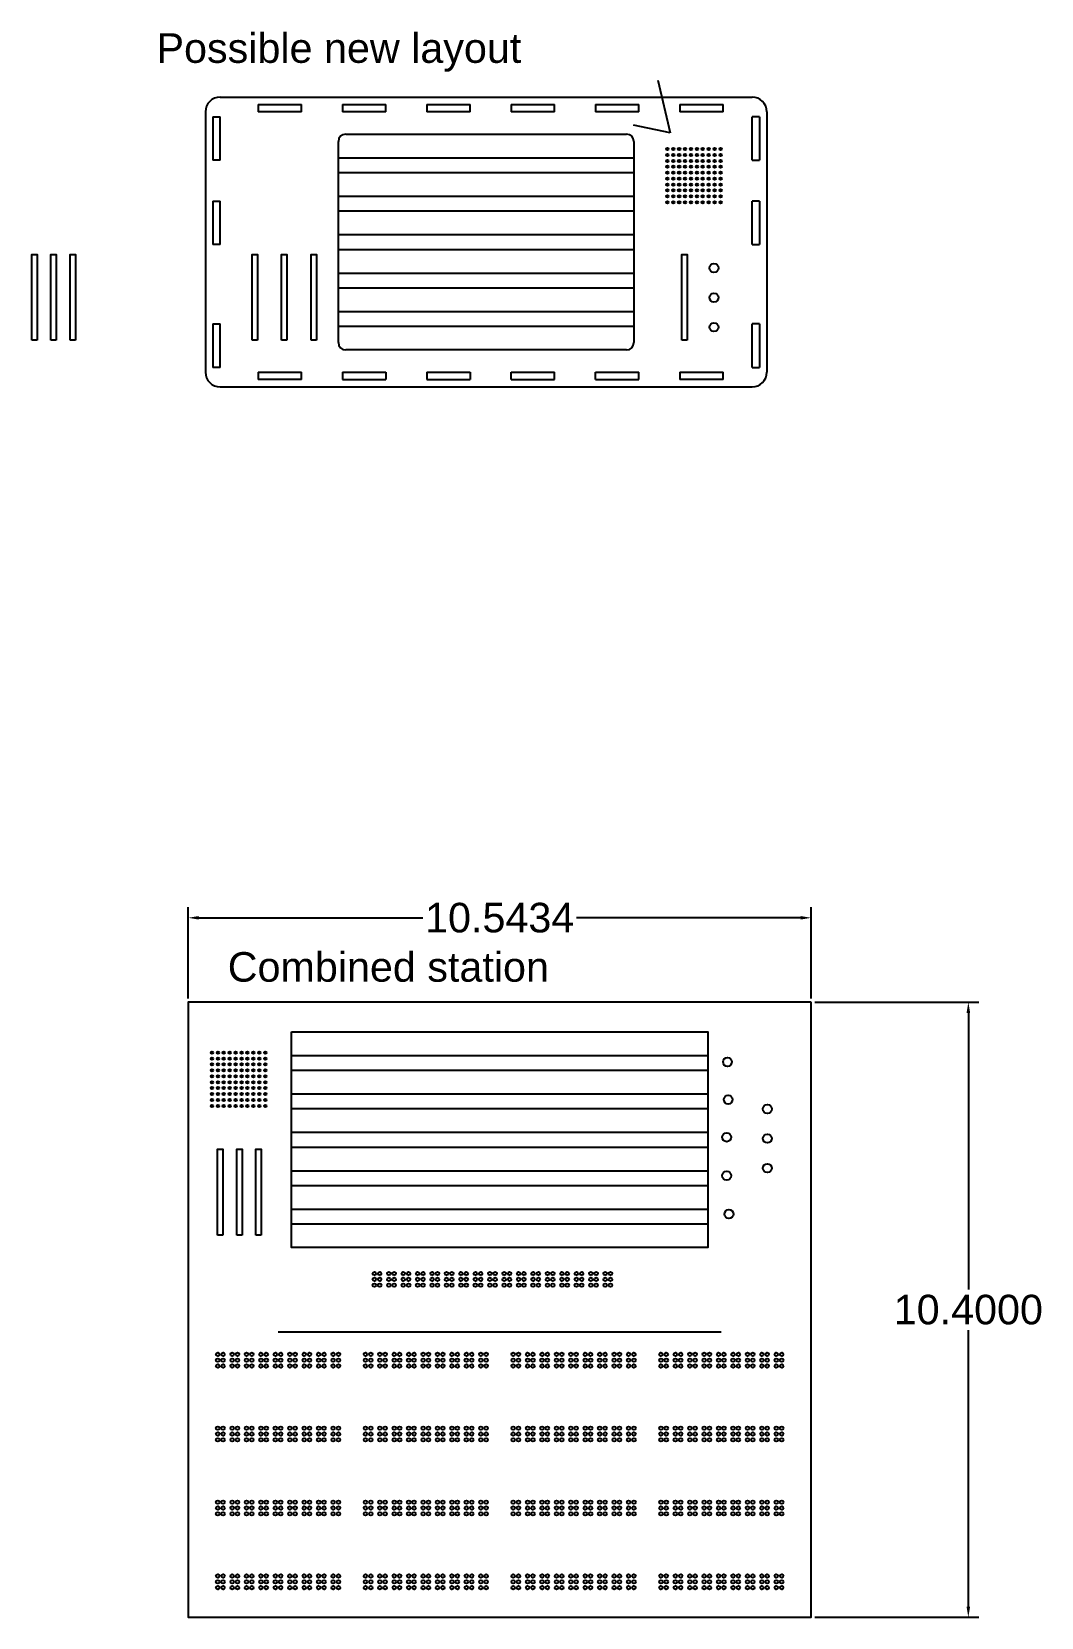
# Model space of a CAD drawing. Header units: inches. Extents: x 24.6 to 100.5, y -17.5 to 39.
# Drawn here: x 24.61 to 41.69, y -17.46 to 9.35 of the extents above; entities that cross this region are included whole.
import ezdxf

# ---------------------------------------------------------------- set-up
doc = ezdxf.new("R2010")
doc.units = ezdxf.units.IN
doc.header["$MEASUREMENT"] = 0
doc.styles.get("Standard").update_dxf_attribs({"font": 'arial.ttf'})
doc.dimstyles.get("Standard").update_dxf_attribs({"dimtxt": 0.18, "dimasz": 0.18, "dimexe": 0.18, "dimexo": 0.0625, "dimgap": 0.09, "dimtad": 0, "dimtih": 1, "dimtoh": 1, "dimdec": 4, "dimzin": 0, "dimdsep": 46, "dimtxsty": 'Standard', "dimcen": 0.09, "dimadec": 0, "dimazin": 0, "dimtfac": 1, "dimtdec": 4, "dimtofl": 0, "dimtmove": 0, "dimatfit": 3, "dimfxl": 1, "dimtolj": 1, "dimtzin": 0, "dimarcsym": 0})

# ---------------------------------------------------------------- blocks, each defined once
blk = doc.blocks.new('*U217')
at = {"color": 4}
blk.add_circle((0, 0), 0.02, dxfattribs=at)
blk = doc.blocks.new('*U218')
at = {"color": 0, "linetype": 'ByBlock', "lineweight": -2, "transparency": 16777216}
for p in [(0, 0.9), (0, 0.8), (0.1, 0.9), (0.1, 0.8), (0.2, 0.9), (0.2, 0.8), (0.3, 0.9), (0.3, 0.8), (0.4, 0.9), (0.4, 0.8), (0.5, 0.9), (0.5, 0.8), (0.6, 0.9), (0.6, 0.8), (0.7, 0.9), (0.7, 0.8), (0.8, 0.9), (0.8, 0.8), (0.9, 0.9), (0.9, 0.8), (0, 0.7), (0, 0.6), (0.1, 0.7), (0.1, 0.6), (0.2, 0.7), (0.2, 0.6), (0.3, 0.7), (0.3, 0.6), (0.4, 0.7), (0.4, 0.6), (0.5, 0.7), (0.5, 0.6), (0.6, 0.7), (0.6, 0.6), (0.7, 0.7), (0.7, 0.6), (0.8, 0.7), (0.8, 0.6), (0.9, 0.7), (0.9, 0.6), (0, 0.5), (0, 0.4), (0, 0.3), (0.1, 0.5), (0.1, 0.4), (0.1, 0.3), (0.2, 0.5), (0.2, 0.4), (0.2, 0.3), (0.3, 0.5), (0.3, 0.4), (0.3, 0.3), (0.4, 0.5), (0.4, 0.4), (0.4, 0.3), (0.5, 0.5), (0.5, 0.4), (0.5, 0.3), (0.6, 0.5), (0.6, 0.4), (0.6, 0.3), (0.7, 0.5), (0.7, 0.4), (0.7, 0.3), (0.8, 0.5), (0.8, 0.4), (0.8, 0.3), (0.9, 0.5), (0.9, 0.4), (0.9, 0.3), (0, 0.2), (0, 0.1), (0, 0), (0.1, 0.2), (0.1, 0.1), (0.1, 0), (0.2, 0.2), (0.2, 0.1), (0.2, 0), (0.3, 0.2), (0.3, 0.1), (0.3, 0), (0.4, 0.2), (0.4, 0.1), (0.4, 0), (0.5, 0.2), (0.5, 0.1), (0.5, 0), (0.6, 0.2), (0.6, 0.1), (0.6, 0), (0.7, 0.2), (0.7, 0.1), (0.7, 0), (0.8, 0.2), (0.8, 0.1), (0.8, 0), (0.9, 0.2), (0.9, 0.1), (0.9, 0)]:
    blk.add_blockref('*U217', p, dxfattribs=at)
blk = doc.blocks.new('*D224')
at = {"color": 0, "lineweight": -2, "transparency": 16777216}
for p, q in [((27.255, -6.994), (27.255, -5.45)), ((27.435, -5.63), (31.229, -5.63)), ((37.618, -5.63), (33.824, -5.63)), ((37.798, -6.994), (37.798, -5.45))]:
    blk.add_line(p, q, dxfattribs=at)
at = {"color": 0, "transparency": 16777216}
for points in [[(27.435, -5.6), (27.435, -5.66), (27.255, -5.63)], [(37.618, -5.6), (37.618, -5.66), (37.798, -5.63)]]:
    blk.add_solid(points, dxfattribs=at)
at = {"layer": 'Defpoints', "color": 0, "transparency": 16777216}
for p in [(37.798, -5.63), (27.255, -7.057), (37.798, -7.057)]:
    blk.add_point(p, dxfattribs=at)
at = {"color": 0, "transparency": 16777216, "insert": (32.527, -5.63), "char_height": 0.18, "attachment_point": 5}
blk.add_mtext('\\A1;{\\H2.7778x;10.5434}', dxfattribs=at)
blk = doc.blocks.new('*D225')
at = {"color": 0, "lineweight": -2, "transparency": 16777216}
for p, q in [((37.861, -7.057), (40.637, -7.057)), ((40.457, -7.237), (40.457, -11.912)), ((40.457, -17.277), (40.457, -12.602)), ((37.861, -17.457), (40.637, -17.457))]:
    blk.add_line(p, q, dxfattribs=at)
at = {"color": 0, "transparency": 16777216}
for points in [[(40.427, -7.237), (40.487, -7.237), (40.457, -7.057)], [(40.427, -17.277), (40.487, -17.277), (40.457, -17.457)]]:
    blk.add_solid(points, dxfattribs=at)
at = {"layer": 'Defpoints', "color": 0, "transparency": 16777216}
for p in [(37.798, -7.057), (37.798, -17.457), (40.457, -17.457)]:
    blk.add_point(p, dxfattribs=at)
at = {"color": 0, "transparency": 16777216, "insert": (40.457, -12.257), "char_height": 0.18, "attachment_point": 5}
blk.add_mtext('\\A1;{\\H2.7778x;10.4000}', dxfattribs=at)
blk = doc.blocks.new('*U222')
at = {"color": 4}
blk.add_circle((0, 0), 0.02, dxfattribs=at)
blk = doc.blocks.new('*U223')
at = {"color": 0, "linetype": 'ByBlock', "lineweight": -2, "transparency": 16777216}
for p in [(0, 0.9), (0, 0.8), (0.1, 0.9), (0.1, 0.8), (0.2, 0.9), (0.2, 0.8), (0.3, 0.9), (0.3, 0.8), (0.4, 0.9), (0.4, 0.8), (0.5, 0.9), (0.5, 0.8), (0.6, 0.9), (0.6, 0.8), (0.7, 0.9), (0.7, 0.8), (0.8, 0.9), (0.8, 0.8), (0.9, 0.9), (0.9, 0.8), (0, 0.7), (0, 0.6), (0.1, 0.7), (0.1, 0.6), (0.2, 0.7), (0.2, 0.6), (0.3, 0.7), (0.3, 0.6), (0.4, 0.7), (0.4, 0.6), (0.5, 0.7), (0.5, 0.6), (0.6, 0.7), (0.6, 0.6), (0.7, 0.7), (0.7, 0.6), (0.8, 0.7), (0.8, 0.6), (0.9, 0.7), (0.9, 0.6), (0, 0.5), (0, 0.4), (0, 0.3), (0.1, 0.5), (0.1, 0.4), (0.1, 0.3), (0.2, 0.5), (0.2, 0.4), (0.2, 0.3), (0.3, 0.5), (0.3, 0.4), (0.3, 0.3), (0.4, 0.5), (0.4, 0.4), (0.4, 0.3), (0.5, 0.5), (0.5, 0.4), (0.5, 0.3), (0.6, 0.5), (0.6, 0.4), (0.6, 0.3), (0.7, 0.5), (0.7, 0.4), (0.7, 0.3), (0.8, 0.5), (0.8, 0.4), (0.8, 0.3), (0.9, 0.5), (0.9, 0.4), (0.9, 0.3), (0, 0.2), (0, 0.1), (0, 0), (0.1, 0.2), (0.1, 0.1), (0.1, 0), (0.2, 0.2), (0.2, 0.1), (0.2, 0), (0.3, 0.2), (0.3, 0.1), (0.3, 0), (0.4, 0.2), (0.4, 0.1), (0.4, 0), (0.5, 0.2), (0.5, 0.1), (0.5, 0), (0.6, 0.2), (0.6, 0.1), (0.6, 0), (0.7, 0.2), (0.7, 0.1), (0.7, 0), (0.8, 0.2), (0.8, 0.1), (0.8, 0), (0.9, 0.2), (0.9, 0.1), (0.9, 0)]:
    blk.add_blockref('*U222', p, dxfattribs=at)

msp = doc.modelspace()

# ---------------------------------------------------------------- linework, layer by layer
at = {"color": 4}
for p, q in [((35.20291, 8.53366), (35.41021, 7.64468)), ((35.41021, 7.64468), (34.78868, 7.77083)), ((28.77678, -12.63056), (36.27678, -12.63056))]:
    msp.add_line(p, q, dxfattribs=at)
at = {"color": 5}
for p, q in [((27.79728, 8.24646), (36.79728, 8.24646)), ((28.43869, 8.12146), (28.43869, 7.99646)), ((28.43869, 8.12146), (29.17228, 8.12146)), ((29.17228, 7.99646), (29.17228, 8.12146)), ((29.86628, 8.12146), (29.86628, 7.99646)), ((29.86628, 8.12146), (30.59988, 8.12146)), ((30.59988, 7.99646), (30.59988, 8.12146)), ((31.29388, 8.12146), (32.02748, 8.12146)), ((31.29388, 8.12146), (31.29388, 7.99646)), ((32.02748, 7.99646), (32.02748, 8.12146)), ((32.72148, 8.12146), (32.72148, 7.99646)), ((32.72148, 8.12146), (33.45508, 8.12146)), ((33.45508, 7.99646), (33.45508, 8.12146)), ((34.14908, 8.12146), (34.14908, 7.99646)), ((34.14908, 8.12146), (34.88268, 8.12146)), ((34.88268, 7.99646), (34.88268, 8.12146)), ((35.57668, 8.12146), (36.31028, 8.12146)), ((35.57668, 8.12146), (35.57668, 7.99646)), ((36.31028, 7.99646), (36.31028, 8.12146)), ((27.54728, 7.99646), (27.54728, 3.59646)), ((27.67228, 7.91586), (27.79728, 7.91586)), ((27.67228, 7.91586), (27.67228, 7.18226)), ((27.79728, 7.18226), (27.79728, 7.91586)), ((29.17228, 7.99646), (28.43869, 7.99646)), ((30.59988, 7.99646), (29.86628, 7.99646)), ((32.02748, 7.99646), (31.29388, 7.99646)), ((33.45508, 7.99646), (32.72148, 7.99646)), ((34.88268, 7.99646), (34.14908, 7.99646)), ((36.31028, 7.99646), (35.57668, 7.99646)), ((36.92228, 7.91586), (36.79728, 7.91586)), ((36.79728, 7.18226), (36.79728, 7.91586)), ((36.92228, 7.91586), (36.92228, 7.18226)), ((37.04728, 7.99646), (37.04728, 3.59646)), ((29.92228, 7.62146), (34.67228, 7.62146)), ((29.79728, 4.09646), (29.79728, 7.49646)), ((34.79728, 7.49646), (34.79728, 4.09646)), ((27.79728, 7.18226), (27.67228, 7.18226)), ((36.79728, 7.18226), (36.92228, 7.18226)), ((27.67228, 6.48826), (27.79728, 6.48826)), ((27.67228, 6.48826), (27.67228, 5.75466)), ((27.79728, 5.75466), (27.79728, 6.48826)), ((36.92228, 6.48826), (36.79728, 6.48826)), ((36.79728, 5.75466), (36.79728, 6.48826)), ((36.92228, 6.48826), (36.92228, 5.75466)), ((27.79728, 5.75466), (27.67228, 5.75466)), ((36.79728, 5.75466), (36.92228, 5.75466)), ((27.67228, 4.41066), (27.79728, 4.41066)), ((27.67228, 4.41066), (27.67228, 3.67706)), ((27.79728, 3.67706), (27.79728, 4.41066)), ((36.79728, 3.67706), (36.79728, 4.41066)), ((36.92228, 4.41066), (36.79728, 4.41066)), ((36.92228, 4.41066), (36.92228, 3.67706)), ((34.67228, 3.97146), (29.92228, 3.97146)), ((27.79728, 3.67706), (27.67228, 3.67706)), ((28.43869, 3.59646), (28.43869, 3.47146)), ((28.43869, 3.59646), (29.17228, 3.59646)), ((29.17228, 3.47146), (29.17228, 3.59646)), ((29.86628, 3.59646), (30.59988, 3.59646)), ((29.86628, 3.59646), (29.86628, 3.47146)), ((30.59988, 3.59646), (30.59988, 3.47146)), ((31.29388, 3.59646), (32.02748, 3.59646)), ((31.29388, 3.59646), (31.29388, 3.47146)), ((32.02748, 3.59646), (32.02748, 3.47146)), ((32.72148, 3.47146), (32.72148, 3.59646)), ((32.72148, 3.59646), (33.45508, 3.59646)), ((33.45508, 3.47146), (33.45508, 3.59646)), ((34.14908, 3.47146), (34.14908, 3.59646)), ((34.14908, 3.59646), (34.88268, 3.59646)), ((34.88268, 3.47146), (34.88268, 3.59646)), ((35.57668, 3.59646), (36.31028, 3.59646)), ((35.57668, 3.59646), (35.57668, 3.47146)), ((36.31028, 3.47146), (36.31028, 3.59646)), ((36.79728, 3.67706), (36.92228, 3.67706)), ((27.79728, 3.34646), (36.79728, 3.34646)), ((29.17228, 3.47146), (28.43869, 3.47146)), ((29.86628, 3.47146), (30.59988, 3.47146)), ((31.29388, 3.47146), (32.02748, 3.47146)), ((32.72148, 3.47146), (33.45508, 3.47146)), ((34.14908, 3.47146), (34.88268, 3.47146)), ((36.31028, 3.47146), (35.57668, 3.47146))]:
    msp.add_line(p, q, dxfattribs=at)
at = {"color": 1}
for p, q in [((29.79728, 7.22146), (34.79728, 7.22146)), ((29.79728, 6.97146), (34.79728, 6.97146)), ((29.79728, 6.57146), (34.79728, 6.57146)), ((29.79728, 6.32146), (34.79728, 6.32146)), ((29.79728, 5.92146), (34.79728, 5.92146)), ((29.79728, 5.67146), (34.79728, 5.67146)), ((29.79728, 5.27146), (34.79728, 5.27146)), ((29.79728, 5.02146), (34.79728, 5.02146)), ((29.79728, 4.62146), (34.79728, 4.62146)), ((29.79728, 4.37146), (34.79728, 4.37146)), ((29.00513, -7.95694), (36.04848, -7.95694)), ((29.00513, -8.20694), (36.04848, -8.20694)), ((29.00513, -8.60694), (36.04848, -8.60694)), ((29.00513, -8.85694), (36.04848, -8.85694)), ((29.00513, -9.25694), (36.04848, -9.25694)), ((29.00513, -9.50694), (36.04848, -9.50694)), ((29.00513, -9.90694), (36.04848, -9.90694)), ((29.00513, -10.15694), (36.04848, -10.15694)), ((29.00513, -10.55694), (36.04848, -10.55694)), ((29.00513, -10.80694), (36.04848, -10.80694))]:
    msp.add_line(p, q, dxfattribs=at)
at = {"color": 3}
for p, q in [((24.69797, 4.13686), (24.60797, 4.13686)), ((25.02297, 4.13686), (24.93297, 4.13686)), ((25.34797, 4.13686), (25.25797, 4.13686)), ((28.42773, 4.13686), (28.33773, 4.13686)), ((28.92773, 4.13686), (28.83773, 4.13686)), ((29.42773, 4.13686), (29.33773, 4.13686)), ((35.6981, 4.13686), (35.6081, 4.13686)), ((27.84338, -10.99434), (27.75338, -10.99434)), ((28.16838, -10.99434), (28.07838, -10.99434)), ((28.49338, -10.99434), (28.40338, -10.99434))]:
    msp.add_line(p, q, dxfattribs=at)
for points in [[(24.60797, 4.13686), (24.60797, 5.58686), (24.69797, 5.58686), (24.69797, 4.13686)], [(24.93297, 4.13686), (24.93297, 5.58686), (25.02297, 5.58686), (25.02297, 4.13686)], [(25.25797, 4.13686), (25.25797, 5.58686), (25.34797, 5.58686), (25.34797, 4.13686)], [(28.33773, 4.13686), (28.33773, 5.58686), (28.42773, 5.58686), (28.42773, 4.13686)], [(28.83773, 4.13686), (28.83773, 5.58686), (28.92773, 5.58686), (28.92773, 4.13686)], [(29.33773, 4.13686), (29.33773, 5.58686), (29.42773, 5.58686), (29.42773, 4.13686)], [(35.6081, 4.13686), (35.6081, 5.58686), (35.6981, 5.58686), (35.6981, 4.13686)], [(27.75338, -10.99434), (27.75338, -9.54434), (27.84338, -9.54434), (27.84338, -10.99434)], [(28.07838, -10.99434), (28.07838, -9.54434), (28.16838, -9.54434), (28.16838, -10.99434)], [(28.40338, -10.99434), (28.40338, -9.54434), (28.49338, -9.54434), (28.49338, -10.99434)]]:
    msp.add_lwpolyline(points, dxfattribs=at)
for points in [[(37.79848, -7.05694), (27.25513, -7.05694), (27.25513, -17.45694), (37.79848, -17.45694)], [(29.00513, -7.55694), (36.04848, -7.55694), (36.04848, -11.20694), (29.00513, -11.20694)]]:
    msp.add_lwpolyline(points, close=True, dxfattribs=at)
at = {"color": 2}
for centre in [(36.1531, 5.35684), (36.1531, 4.85684), (36.1531, 4.35684), (36.38056, -8.06678), (36.39331, -8.70351), (37.05607, -8.86236), (36.36782, -9.34024), (37.05607, -9.36236), (36.36782, -9.98971), (37.05607, -9.86236), (36.40605, -10.63918)]:
    msp.add_circle(centre, 0.075, dxfattribs=at)
at = {"color": 6}
for centre in [(30.40673, -11.64532), (30.40673, -11.74375), (30.49728, -11.64532), (30.49728, -11.74375), (30.65082, -11.64532), (30.65082, -11.74375), (30.74137, -11.64532), (30.74137, -11.74375), (30.89491, -11.64532), (30.89491, -11.74375), (30.98547, -11.64532), (30.98547, -11.74375), (31.13901, -11.64532), (31.13901, -11.74375), (31.22956, -11.64532), (31.22956, -11.74375), (31.3831, -11.64532), (31.3831, -11.74375), (31.47365, -11.64532), (31.47365, -11.74375), (31.6272, -11.64532), (31.6272, -11.74375), (31.71775, -11.64532), (31.71775, -11.74375), (31.87129, -11.64532), (31.87129, -11.74375), (31.96184, -11.64532), (31.96184, -11.74375), (32.11538, -11.64532), (32.11538, -11.74375), (32.20594, -11.64532), (32.20594, -11.74375), (32.35948, -11.64532), (32.35948, -11.74375), (32.45003, -11.64532), (32.45003, -11.74375), (32.60357, -11.64532), (32.60357, -11.74375), (32.69412, -11.64532), (32.69412, -11.74375), (32.84767, -11.64532), (32.84767, -11.74375), (32.93822, -11.64532), (32.93822, -11.74375), (33.09176, -11.64532), (33.09176, -11.74375), (33.18231, -11.64532), (33.18231, -11.74375), (33.33585, -11.64532), (33.33585, -11.74375), (33.42641, -11.64532), (33.42641, -11.74375), (33.57995, -11.64532), (33.57995, -11.74375), (33.6705, -11.64532), (33.6705, -11.74375), (33.82404, -11.64532), (33.82404, -11.74375), (33.91459, -11.64532), (33.91459, -11.74375), (34.06814, -11.64532), (34.06814, -11.74375), (34.15869, -11.64532), (34.15869, -11.74375), (34.31223, -11.64532), (34.31223, -11.74375), (34.40278, -11.64532), (34.40278, -11.74375), (30.40673, -11.84217), (30.49728, -11.84217), (30.65082, -11.84217), (30.74137, -11.84217), (30.89491, -11.84217), (30.98547, -11.84217), (31.13901, -11.84217), (31.22956, -11.84217), (31.3831, -11.84217), (31.47365, -11.84217), (31.6272, -11.84217), (31.71775, -11.84217), (31.87129, -11.84217), (31.96184, -11.84217), (32.11538, -11.84217), (32.20594, -11.84217), (32.35948, -11.84217), (32.45003, -11.84217), (32.60357, -11.84217), (32.69412, -11.84217), (32.84767, -11.84217), (32.93822, -11.84217), (33.09176, -11.84217), (33.18231, -11.84217), (33.33585, -11.84217), (33.42641, -11.84217), (33.57995, -11.84217), (33.6705, -11.84217), (33.82404, -11.84217), (33.91459, -11.84217), (34.06814, -11.84217), (34.15869, -11.84217), (34.31223, -11.84217), (34.40278, -11.84217), (27.75513, -13.01009), (27.75513, -13.10851), (27.84568, -13.01009), (27.84568, -13.10851), (27.99922, -13.01009), (27.99922, -13.10851), (28.08977, -13.01009), (28.08977, -13.10851), (28.24331, -13.01009), (28.24331, -13.10851), (28.33386, -13.01009), (28.33386, -13.10851), (28.48741, -13.01009), (28.48741, -13.10851), (28.57796, -13.01009), (28.57796, -13.10851), (28.7315, -13.01009), (28.7315, -13.10851), (28.82205, -13.01009), (28.82205, -13.10851), (28.9756, -13.01009), (28.9756, -13.10851), (29.06615, -13.01009), (29.06615, -13.10851), (29.21969, -13.01009), (29.21969, -13.10851), (29.31024, -13.01009), (29.31024, -13.10851), (29.46378, -13.01009), (29.46378, -13.10851), (29.55433, -13.01009), (29.55433, -13.10851), (29.70788, -13.01009), (29.70788, -13.10851), (29.79843, -13.01009), (29.79843, -13.10851), (30.25513, -13.01009), (30.25513, -13.10851), (30.34568, -13.01009), (30.34568, -13.10851), (30.49922, -13.01009), (30.49922, -13.10851), (30.58977, -13.01009), (30.58977, -13.10851), (30.74331, -13.01009), (30.74331, -13.10851), (30.83386, -13.01009), (30.83386, -13.10851), (30.98741, -13.01009), (30.98741, -13.10851), (31.07796, -13.01009), (31.07796, -13.10851), (31.2315, -13.01009), (31.2315, -13.10851), (31.32205, -13.01009), (31.32205, -13.10851), (31.4756, -13.01009), (31.4756, -13.10851), (31.56615, -13.01009), (31.56615, -13.10851), (31.71969, -13.01009), (31.71969, -13.10851), (31.81024, -13.01009), (31.81024, -13.10851), (31.96378, -13.01009), (31.96378, -13.10851), (32.05433, -13.01009), (32.05433, -13.10851), (32.20788, -13.01009), (32.20788, -13.10851), (32.29843, -13.01009), (32.29843, -13.10851), (32.75513, -13.01009), (32.75513, -13.10851), (32.84568, -13.01009), (32.84568, -13.10851), (32.99922, -13.01009), (32.99922, -13.10851), (33.08977, -13.01009), (33.08977, -13.10851), (33.24331, -13.01009), (33.24331, -13.10851), (33.33386, -13.01009), (33.33386, -13.10851), (33.48741, -13.01009), (33.48741, -13.10851), (33.57796, -13.01009), (33.57796, -13.10851), (33.7315, -13.01009), (33.7315, -13.10851), (33.82205, -13.01009), (33.82205, -13.10851), (33.9756, -13.01009), (33.9756, -13.10851), (34.06615, -13.01009), (34.06615, -13.10851), (34.21969, -13.01009), (34.21969, -13.10851), (34.31024, -13.01009), (34.31024, -13.10851), (34.46378, -13.01009), (34.46378, -13.10851), (34.55433, -13.01009), (34.55433, -13.10851), (34.70788, -13.01009), (34.70788, -13.10851), (34.79843, -13.01009), (34.79843, -13.10851), (35.25513, -13.01009), (35.25513, -13.10851), (35.34568, -13.01009), (35.34568, -13.10851), (35.49922, -13.01009), (35.49922, -13.10851), (35.58977, -13.01009), (35.58977, -13.10851), (35.74331, -13.01009), (35.74331, -13.10851), (35.83386, -13.01009), (35.83386, -13.10851), (35.98741, -13.01009), (35.98741, -13.10851), (36.07796, -13.01009), (36.07796, -13.10851), (36.2315, -13.01009), (36.2315, -13.10851), (36.32205, -13.01009), (36.32205, -13.10851), (36.4756, -13.01009), (36.4756, -13.10851), (36.56615, -13.01009), (36.56615, -13.10851), (36.71969, -13.01009), (36.71969, -13.10851), (36.81024, -13.01009), (36.81024, -13.10851), (36.96378, -13.01009), (36.96378, -13.10851), (37.05433, -13.01009), (37.05433, -13.10851), (37.20788, -13.01009), (37.20788, -13.10851), (37.29843, -13.01009), (37.29843, -13.10851), (27.75513, -13.20694), (27.84568, -13.20694), (27.99922, -13.20694), (28.08977, -13.20694), (28.24331, -13.20694), (28.33386, -13.20694), (28.48741, -13.20694), (28.57796, -13.20694), (28.7315, -13.20694), (28.82205, -13.20694), (28.9756, -13.20694), (29.06615, -13.20694), (29.21969, -13.20694), (29.31024, -13.20694), (29.46378, -13.20694), (29.55433, -13.20694), (29.70788, -13.20694), (29.79843, -13.20694), (30.25513, -13.20694), (30.34568, -13.20694), (30.49922, -13.20694), (30.58977, -13.20694), (30.74331, -13.20694), (30.83386, -13.20694), (30.98741, -13.20694), (31.07796, -13.20694), (31.2315, -13.20694), (31.32205, -13.20694), (31.4756, -13.20694), (31.56615, -13.20694), (31.71969, -13.20694), (31.81024, -13.20694), (31.96378, -13.20694), (32.05433, -13.20694), (32.20788, -13.20694), (32.29843, -13.20694), (32.75513, -13.20694), (32.84568, -13.20694), (32.99922, -13.20694), (33.08977, -13.20694), (33.24331, -13.20694), (33.33386, -13.20694), (33.48741, -13.20694), (33.57796, -13.20694), (33.7315, -13.20694), (33.82205, -13.20694), (33.9756, -13.20694), (34.06615, -13.20694), (34.21969, -13.20694), (34.31024, -13.20694), (34.46378, -13.20694), (34.55433, -13.20694), (34.70788, -13.20694), (34.79843, -13.20694), (35.25513, -13.20694), (35.34568, -13.20694), (35.49922, -13.20694), (35.58977, -13.20694), (35.74331, -13.20694), (35.83386, -13.20694), (35.98741, -13.20694), (36.07796, -13.20694), (36.2315, -13.20694), (36.32205, -13.20694), (36.4756, -13.20694), (36.56615, -13.20694), (36.71969, -13.20694), (36.81024, -13.20694), (36.96378, -13.20694), (37.05433, -13.20694), (37.20788, -13.20694), (37.29843, -13.20694), (27.75513, -14.26009), (27.75513, -14.35851), (27.75513, -14.45694), (27.84568, -14.26009), (27.84568, -14.35851), (27.84568, -14.45694), (27.99922, -14.26009), (27.99922, -14.35851), (27.99922, -14.45694), (28.08977, -14.26009), (28.08977, -14.35851), (28.08977, -14.45694), (28.24331, -14.26009), (28.24331, -14.35851), (28.24331, -14.45694), (28.33386, -14.26009), (28.33386, -14.35851), (28.33386, -14.45694), (28.48741, -14.26009), (28.48741, -14.35851), (28.48741, -14.45694), (28.57796, -14.26009), (28.57796, -14.35851), (28.57796, -14.45694), (28.7315, -14.26009), (28.7315, -14.35851), (28.7315, -14.45694), (28.82205, -14.26009), (28.82205, -14.35851), (28.82205, -14.45694), (28.9756, -14.26009), (28.9756, -14.35851), (28.9756, -14.45694), (29.06615, -14.26009), (29.06615, -14.35851), (29.06615, -14.45694), (29.21969, -14.26009), (29.21969, -14.35851), (29.21969, -14.45694), (29.31024, -14.26009), (29.31024, -14.35851), (29.31024, -14.45694), (29.46378, -14.26009), (29.46378, -14.35851), (29.46378, -14.45694), (29.55433, -14.26009), (29.55433, -14.35851), (29.55433, -14.45694), (29.70788, -14.26009), (29.70788, -14.35851), (29.70788, -14.45694), (29.79843, -14.26009), (29.79843, -14.35851), (29.79843, -14.45694), (30.25513, -14.26009), (30.25513, -14.35851), (30.25513, -14.45694), (30.34568, -14.26009), (30.34568, -14.35851), (30.34568, -14.45694), (30.49922, -14.26009), (30.49922, -14.35851), (30.49922, -14.45694), (30.58977, -14.26009), (30.58977, -14.35851), (30.58977, -14.45694), (30.74331, -14.26009), (30.74331, -14.35851), (30.74331, -14.45694), (30.83386, -14.26009), (30.83386, -14.35851), (30.83386, -14.45694), (30.98741, -14.26009), (30.98741, -14.35851), (30.98741, -14.45694), (31.07796, -14.26009), (31.07796, -14.35851), (31.07796, -14.45694), (31.2315, -14.26009), (31.2315, -14.35851), (31.2315, -14.45694), (31.32205, -14.26009), (31.32205, -14.35851), (31.32205, -14.45694), (31.4756, -14.26009), (31.4756, -14.35851), (31.4756, -14.45694), (31.56615, -14.26009), (31.56615, -14.35851), (31.56615, -14.45694), (31.71969, -14.26009), (31.71969, -14.35851), (31.71969, -14.45694), (31.81024, -14.26009), (31.81024, -14.35851), (31.81024, -14.45694), (31.96378, -14.26009), (31.96378, -14.35851), (31.96378, -14.45694), (32.05433, -14.26009), (32.05433, -14.35851), (32.05433, -14.45694), (32.20788, -14.26009), (32.20788, -14.35851), (32.20788, -14.45694), (32.29843, -14.26009), (32.29843, -14.35851), (32.29843, -14.45694), (32.75513, -14.26009), (32.75513, -14.35851), (32.75513, -14.45694), (32.84568, -14.26009), (32.84568, -14.35851), (32.84568, -14.45694), (32.99922, -14.26009), (32.99922, -14.35851), (32.99922, -14.45694), (33.08977, -14.26009), (33.08977, -14.35851), (33.08977, -14.45694), (33.24331, -14.26009), (33.24331, -14.35851), (33.24331, -14.45694), (33.33386, -14.26009), (33.33386, -14.35851), (33.33386, -14.45694), (33.48741, -14.26009), (33.48741, -14.35851), (33.48741, -14.45694), (33.57796, -14.26009), (33.57796, -14.35851), (33.57796, -14.45694), (33.7315, -14.26009), (33.7315, -14.35851), (33.7315, -14.45694), (33.82205, -14.26009), (33.82205, -14.35851), (33.82205, -14.45694), (33.9756, -14.26009), (33.9756, -14.35851), (33.9756, -14.45694), (34.06615, -14.26009), (34.06615, -14.35851), (34.06615, -14.45694), (34.21969, -14.26009), (34.21969, -14.35851), (34.21969, -14.45694), (34.31024, -14.26009), (34.31024, -14.35851), (34.31024, -14.45694), (34.46378, -14.26009), (34.46378, -14.35851), (34.46378, -14.45694), (34.55433, -14.26009), (34.55433, -14.35851), (34.55433, -14.45694), (34.70788, -14.26009), (34.70788, -14.35851), (34.70788, -14.45694), (34.79843, -14.26009), (34.79843, -14.35851), (34.79843, -14.45694), (35.25513, -14.26009), (35.25513, -14.35851), (35.25513, -14.45694), (35.34568, -14.26009), (35.34568, -14.35851), (35.34568, -14.45694), (35.49922, -14.26009), (35.49922, -14.35851), (35.49922, -14.45694), (35.58977, -14.26009), (35.58977, -14.35851), (35.58977, -14.45694), (35.74331, -14.26009), (35.74331, -14.35851), (35.74331, -14.45694), (35.83386, -14.26009), (35.83386, -14.35851), (35.83386, -14.45694), (35.98741, -14.26009), (35.98741, -14.35851), (35.98741, -14.45694), (36.07796, -14.26009), (36.07796, -14.35851), (36.07796, -14.45694), (36.2315, -14.26009), (36.2315, -14.35851), (36.2315, -14.45694), (36.32205, -14.26009), (36.32205, -14.35851), (36.32205, -14.45694), (36.4756, -14.26009), (36.4756, -14.35851), (36.4756, -14.45694), (36.56615, -14.26009), (36.56615, -14.35851), (36.56615, -14.45694), (36.71969, -14.26009), (36.71969, -14.35851), (36.71969, -14.45694), (36.81024, -14.26009), (36.81024, -14.35851), (36.81024, -14.45694), (36.96378, -14.26009), (36.96378, -14.35851), (36.96378, -14.45694), (37.05433, -14.26009), (37.05433, -14.35851), (37.05433, -14.45694), (37.20788, -14.26009), (37.20788, -14.35851), (37.20788, -14.45694), (37.29843, -14.26009), (37.29843, -14.35851), (37.29843, -14.45694), (27.75513, -15.51009), (27.84568, -15.51009), (27.99922, -15.51009), (28.08977, -15.51009), (28.24331, -15.51009), (28.33386, -15.51009), (28.48741, -15.51009), (28.57796, -15.51009), (28.7315, -15.51009), (28.82205, -15.51009), (28.9756, -15.51009), (29.06615, -15.51009), (29.21969, -15.51009), (29.31024, -15.51009), (29.46378, -15.51009), (29.55433, -15.51009), (29.70788, -15.51009), (29.79843, -15.51009), (30.25513, -15.51009), (30.34568, -15.51009), (30.49922, -15.51009), (30.58977, -15.51009), (30.74331, -15.51009), (30.83386, -15.51009), (30.98741, -15.51009), (31.07796, -15.51009), (31.2315, -15.51009), (31.32205, -15.51009), (31.4756, -15.51009), (31.56615, -15.51009), (31.71969, -15.51009), (31.81024, -15.51009), (31.96378, -15.51009), (32.05433, -15.51009), (32.20788, -15.51009), (32.29843, -15.51009), (32.75513, -15.51009), (32.84568, -15.51009), (32.99922, -15.51009), (33.08977, -15.51009), (33.24331, -15.51009), (33.33386, -15.51009), (33.48741, -15.51009), (33.57796, -15.51009), (33.7315, -15.51009), (33.82205, -15.51009), (33.9756, -15.51009), (34.06615, -15.51009), (34.21969, -15.51009), (34.31024, -15.51009), (34.46378, -15.51009), (34.55433, -15.51009), (34.70788, -15.51009), (34.79843, -15.51009), (35.25513, -15.51009), (35.34568, -15.51009), (35.49922, -15.51009), (35.58977, -15.51009), (35.74331, -15.51009), (35.83386, -15.51009), (35.98741, -15.51009), (36.07796, -15.51009), (36.2315, -15.51009), (36.32205, -15.51009), (36.4756, -15.51009), (36.56615, -15.51009), (36.71969, -15.51009), (36.81024, -15.51009), (36.96378, -15.51009), (37.05433, -15.51009), (37.20788, -15.51009), (37.29843, -15.51009), (27.75513, -15.60851), (27.75513, -15.70694), (27.84568, -15.60851), (27.84568, -15.70694), (27.99922, -15.60851), (27.99922, -15.70694), (28.08977, -15.60851), (28.08977, -15.70694), (28.24331, -15.60851), (28.24331, -15.70694), (28.33386, -15.60851), (28.33386, -15.70694), (28.48741, -15.60851), (28.48741, -15.70694), (28.57796, -15.60851), (28.57796, -15.70694), (28.7315, -15.60851), (28.7315, -15.70694), (28.82205, -15.60851), (28.82205, -15.70694), (28.9756, -15.60851), (28.9756, -15.70694), (29.06615, -15.60851), (29.06615, -15.70694), (29.21969, -15.60851), (29.21969, -15.70694), (29.31024, -15.60851), (29.31024, -15.70694), (29.46378, -15.60851), (29.46378, -15.70694), (29.55433, -15.60851), (29.55433, -15.70694), (29.70788, -15.60851), (29.70788, -15.70694), (29.79843, -15.60851), (29.79843, -15.70694), (30.25513, -15.60851), (30.25513, -15.70694), (30.34568, -15.60851), (30.34568, -15.70694), (30.49922, -15.60851), (30.49922, -15.70694), (30.58977, -15.60851), (30.58977, -15.70694), (30.74331, -15.60851), (30.74331, -15.70694), (30.83386, -15.60851), (30.83386, -15.70694), (30.98741, -15.60851), (30.98741, -15.70694), (31.07796, -15.60851), (31.07796, -15.70694), (31.2315, -15.60851), (31.2315, -15.70694), (31.32205, -15.60851), (31.32205, -15.70694), (31.4756, -15.60851), (31.4756, -15.70694), (31.56615, -15.60851), (31.56615, -15.70694), (31.71969, -15.60851), (31.71969, -15.70694), (31.81024, -15.60851), (31.81024, -15.70694), (31.96378, -15.60851), (31.96378, -15.70694), (32.05433, -15.60851), (32.05433, -15.70694), (32.20788, -15.60851), (32.20788, -15.70694), (32.29843, -15.60851), (32.29843, -15.70694), (32.75513, -15.60851), (32.75513, -15.70694), (32.84568, -15.60851), (32.84568, -15.70694), (32.99922, -15.60851), (32.99922, -15.70694), (33.08977, -15.60851), (33.08977, -15.70694), (33.24331, -15.60851), (33.24331, -15.70694), (33.33386, -15.60851), (33.33386, -15.70694), (33.48741, -15.60851), (33.48741, -15.70694), (33.57796, -15.60851), (33.57796, -15.70694), (33.7315, -15.60851), (33.7315, -15.70694), (33.82205, -15.60851), (33.82205, -15.70694), (33.9756, -15.60851), (33.9756, -15.70694), (34.06615, -15.60851), (34.06615, -15.70694), (34.21969, -15.60851), (34.21969, -15.70694), (34.31024, -15.60851), (34.31024, -15.70694), (34.46378, -15.60851), (34.46378, -15.70694), (34.55433, -15.60851), (34.55433, -15.70694), (34.70788, -15.60851), (34.70788, -15.70694), (34.79843, -15.60851), (34.79843, -15.70694), (35.25513, -15.60851), (35.25513, -15.70694), (35.34568, -15.60851), (35.34568, -15.70694), (35.49922, -15.60851), (35.49922, -15.70694), (35.58977, -15.60851), (35.58977, -15.70694), (35.74331, -15.60851), (35.74331, -15.70694), (35.83386, -15.60851), (35.83386, -15.70694), (35.98741, -15.60851), (35.98741, -15.70694), (36.07796, -15.60851), (36.07796, -15.70694), (36.2315, -15.60851), (36.2315, -15.70694), (36.32205, -15.60851), (36.32205, -15.70694), (36.4756, -15.60851), (36.4756, -15.70694), (36.56615, -15.60851), (36.56615, -15.70694), (36.71969, -15.60851), (36.71969, -15.70694), (36.81024, -15.60851), (36.81024, -15.70694), (36.96378, -15.60851), (36.96378, -15.70694), (37.05433, -15.60851), (37.05433, -15.70694), (37.20788, -15.60851), (37.20788, -15.70694), (37.29843, -15.60851), (37.29843, -15.70694), (27.75513, -16.76009), (27.75513, -16.85851), (27.84568, -16.76009), (27.84568, -16.85851), (27.99922, -16.76009), (27.99922, -16.85851), (28.08977, -16.76009), (28.08977, -16.85851), (28.24331, -16.76009), (28.24331, -16.85851), (28.33386, -16.76009), (28.33386, -16.85851), (28.48741, -16.76009), (28.48741, -16.85851), (28.57796, -16.76009), (28.57796, -16.85851), (28.7315, -16.76009), (28.7315, -16.85851), (28.82205, -16.76009), (28.82205, -16.85851), (28.9756, -16.76009), (28.9756, -16.85851), (29.06615, -16.76009), (29.06615, -16.85851), (29.21969, -16.76009), (29.21969, -16.85851), (29.31024, -16.76009), (29.31024, -16.85851), (29.46378, -16.76009), (29.46378, -16.85851), (29.55433, -16.76009), (29.55433, -16.85851), (29.70788, -16.76009), (29.70788, -16.85851), (29.79843, -16.76009), (29.79843, -16.85851), (30.25513, -16.76009), (30.25513, -16.85851), (30.34568, -16.76009), (30.34568, -16.85851), (30.49922, -16.76009), (30.49922, -16.85851), (30.58977, -16.76009), (30.58977, -16.85851), (30.74331, -16.76009), (30.74331, -16.85851), (30.83386, -16.76009), (30.83386, -16.85851), (30.98741, -16.76009), (30.98741, -16.85851), (31.07796, -16.76009), (31.07796, -16.85851), (31.2315, -16.76009), (31.2315, -16.85851), (31.32205, -16.76009), (31.32205, -16.85851), (31.4756, -16.76009), (31.4756, -16.85851), (31.56615, -16.76009), (31.56615, -16.85851), (31.71969, -16.76009), (31.71969, -16.85851), (31.81024, -16.76009), (31.81024, -16.85851), (31.96378, -16.76009), (31.96378, -16.85851), (32.05433, -16.76009), (32.05433, -16.85851), (32.20788, -16.76009), (32.20788, -16.85851), (32.29843, -16.76009), (32.29843, -16.85851), (32.75513, -16.76009), (32.75513, -16.85851), (32.84568, -16.76009), (32.84568, -16.85851), (32.99922, -16.76009), (32.99922, -16.85851), (33.08977, -16.76009), (33.08977, -16.85851), (33.24331, -16.76009), (33.24331, -16.85851), (33.33386, -16.76009), (33.33386, -16.85851), (33.48741, -16.76009), (33.48741, -16.85851), (33.57796, -16.76009), (33.57796, -16.85851), (33.7315, -16.76009), (33.7315, -16.85851), (33.82205, -16.76009), (33.82205, -16.85851), (33.9756, -16.76009), (33.9756, -16.85851), (34.06615, -16.76009), (34.06615, -16.85851), (34.21969, -16.76009), (34.21969, -16.85851), (34.31024, -16.76009), (34.31024, -16.85851), (34.46378, -16.76009), (34.46378, -16.85851), (34.55433, -16.76009), (34.55433, -16.85851), (34.70788, -16.76009), (34.70788, -16.85851), (34.79843, -16.76009), (34.79843, -16.85851), (35.25513, -16.76009), (35.25513, -16.85851), (35.34568, -16.76009), (35.34568, -16.85851), (35.49922, -16.76009), (35.49922, -16.85851), (35.58977, -16.76009), (35.58977, -16.85851), (35.74331, -16.76009), (35.74331, -16.85851), (35.83386, -16.76009), (35.83386, -16.85851), (35.98741, -16.76009), (35.98741, -16.85851), (36.07796, -16.76009), (36.07796, -16.85851), (36.2315, -16.76009), (36.2315, -16.85851), (36.32205, -16.76009), (36.32205, -16.85851), (36.4756, -16.76009), (36.4756, -16.85851), (36.56615, -16.76009), (36.56615, -16.85851), (36.71969, -16.76009), (36.71969, -16.85851), (36.81024, -16.76009), (36.81024, -16.85851), (36.96378, -16.76009), (36.96378, -16.85851), (37.05433, -16.76009), (37.05433, -16.85851), (37.20788, -16.76009), (37.20788, -16.85851), (37.29843, -16.76009), (37.29843, -16.85851), (27.75513, -16.95694), (27.84568, -16.95694), (27.99922, -16.95694), (28.08977, -16.95694), (28.24331, -16.95694), (28.33386, -16.95694), (28.48741, -16.95694), (28.57796, -16.95694), (28.7315, -16.95694), (28.82205, -16.95694), (28.9756, -16.95694), (29.06615, -16.95694), (29.21969, -16.95694), (29.31024, -16.95694), (29.46378, -16.95694), (29.55433, -16.95694), (29.70788, -16.95694), (29.79843, -16.95694), (30.25513, -16.95694), (30.34568, -16.95694), (30.49922, -16.95694), (30.58977, -16.95694), (30.74331, -16.95694), (30.83386, -16.95694), (30.98741, -16.95694), (31.07796, -16.95694), (31.2315, -16.95694), (31.32205, -16.95694), (31.4756, -16.95694), (31.56615, -16.95694), (31.71969, -16.95694), (31.81024, -16.95694), (31.96378, -16.95694), (32.05433, -16.95694), (32.20788, -16.95694), (32.29843, -16.95694), (32.75513, -16.95694), (32.84568, -16.95694), (32.99922, -16.95694), (33.08977, -16.95694), (33.24331, -16.95694), (33.33386, -16.95694), (33.48741, -16.95694), (33.57796, -16.95694), (33.7315, -16.95694), (33.82205, -16.95694), (33.9756, -16.95694), (34.06615, -16.95694), (34.21969, -16.95694), (34.31024, -16.95694), (34.46378, -16.95694), (34.55433, -16.95694), (34.70788, -16.95694), (34.79843, -16.95694), (35.25513, -16.95694), (35.34568, -16.95694), (35.49922, -16.95694), (35.58977, -16.95694), (35.74331, -16.95694), (35.83386, -16.95694), (35.98741, -16.95694), (36.07796, -16.95694), (36.2315, -16.95694), (36.32205, -16.95694), (36.4756, -16.95694), (36.56615, -16.95694), (36.71969, -16.95694), (36.81024, -16.95694), (36.96378, -16.95694), (37.05433, -16.95694), (37.20788, -16.95694), (37.29843, -16.95694)]:
    msp.add_circle(centre, 0.02953, dxfattribs=at)
at = {"color": 5}
for centre, radius, start, end in [((27.79728, 7.99646), 0.25, 90, 180), ((36.79728, 7.99646), 0.25, 0, 90), ((29.92228, 7.49646), 0.125, 90, 180), ((34.67228, 7.49646), 0.125, 0, 90), ((29.92228, 4.09646), 0.125, 180, 270), ((34.67228, 4.09646), 0.125, 270, 0), ((27.79728, 3.59646), 0.25, 180, 270), ((36.79728, 3.59646), 0.25, 270, 0)]:
    msp.add_arc(centre, radius, start, end, dxfattribs=at)

# ---------------------------------------------------------------- block references
at = {"color": 4}
for name, p in [('*U218', (35.36385, 6.46807)), ('*U223', (27.65867, -8.80945))]:
    msp.add_blockref(name, p, dxfattribs=at)

# ---------------------------------------------------------------- texts
at = {"color": 4, "char_height": 0.5, "attachment_point": 1}
for s, insert in [('Possible new layout', (26.72017, 9.32585)), ('Combined station', (27.92505, -6.21005))]:
    msp.add_mtext_dynamic_manual_height_columns(s, width=7.8992886, gutter_width=1, heights=[0], dxfattribs=dict(at, insert=insert))

# ---------------------------------------------------------------- dimensions: what is measured, and where the dimension line sits
at = {"color": 4}
dim = msp.add_linear_dim(base=(37.798477, -5.629824), p1=(27.255126, -7.056936), p2=(37.798477, -7.056936), text='{\\H2.7778x;<>}', dimstyle='Standard', dxfattribs=at)
dim.commit()
dim.dimension.update_dxf_attribs({"geometry": '*D224', "text_midpoint": (32.526802, -5.629824), "dimtype": 160})
dim = msp.add_linear_dim(base=(40.45659, -17.45694), p1=(37.79848, -7.05694), p2=(37.79848, -17.45694), angle=90, text='{\\H2.7778x;<>}', dimstyle='Standard', dxfattribs=at)
dim.commit()
dim.dimension.update_dxf_attribs({"geometry": '*D225', "text_midpoint": (40.45659, -12.25694)})

doc.saveas('drawing.dxf')
